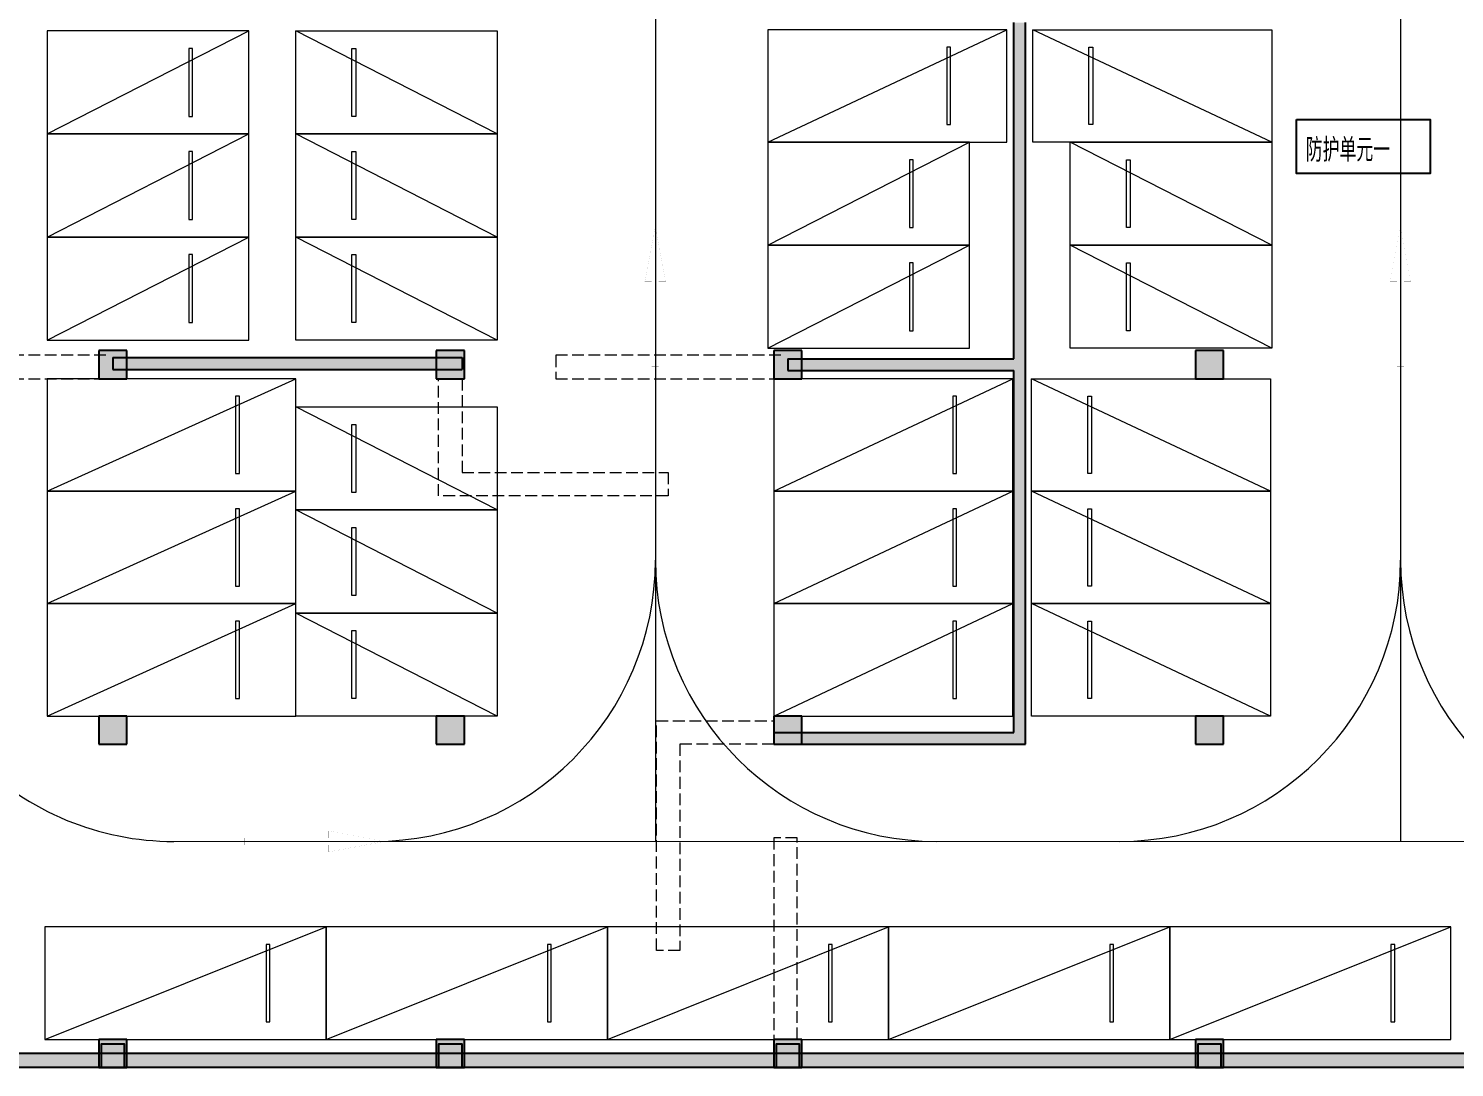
# Model space of a CAD drawing. Extents: x -70335 to 1144202, y 0 to 1100440.
# Drawn here: x 248842 to 279267, y 972357 to 994532 of the extents above; entities that cross this region are included whole.
import ezdxf

# ---------------------------------------------------------------- set-up
doc = ezdxf.new("R2010")
doc.units = 0
doc.header["$LTSCALE"] = 1000
doc.linetypes.add('DASH', pattern=[0.35, 0.25, -0.1])
for name, color, linetype in [('2-房间名称', 7, 'Continuous'), ('3-建筑', 7, 'Continuous'), ('3-淡显', 8, 'Continuous'), ('PUB_HATCH', 8, 'Continuous')]:
    doc.layers.add(name, color=color, linetype=linetype)
doc.layers.add('3-深度淡显', color=252, linetype='Continuous', lineweight=0)
doc.styles.get("Standard").update_dxf_attribs({"font": 'gbenor.shx', "bigfont": 'gbcbig.shx'})

# ---------------------------------------------------------------- blocks, each defined once
blk = doc.blocks.new('_FZH')
blk.add_lwpolyline([(-0.5, -0.5), (0.5, -0.5), (0.5, 0.5), (-0.5, 0.5)], close=True)
at = {"layer": 'PUB_HATCH'}
blk.add_solid([(-0.5, -0.5), (0.5, -0.5), (-0.5, 0.5), (0.5, 0.5)], dxfattribs=at)

msp = doc.modelspace()

# ---------------------------------------------------------------- hatches: boundary and pattern name
at = {"layer": '3-淡显'}
for points in [[(269950, 987365), (270116.7, 987381.6), (270116.7, 994656.6), (269866.7, 994656.6), (269866.7, 987481.6)], [(250641.7, 987256.6), (258091.7, 987256.6), (258091.7, 987506.6), (250641.7, 987506.6)], [(265041.7, 987231.6), (269866.7, 987231.6), (269950, 987365), (269866.7, 987481.6), (265041.7, 987481.6)], [(269866.7, 979506.6), (270116.7, 979256.6), (270116.7, 987381.6), (269950, 987365), (269866.7, 987231.6)], [(264741.7, 979256.6), (270116.7, 979256.6), (269866.7, 979506.6), (264741.7, 979506.6)], [(281308.4, 972556.6), (281141.7, 972656.6), (231691.7, 972656.6), (231691.7, 972356.6), (281241.7, 972356.6)]]:
    msp.add_hatch(color=256, dxfattribs=at).paths.add_polyline_path(points)
h = msp.add_hatch(color=256, dxfattribs=at)
h.dxf.hatch_style = 1
h.paths.add_polyline_path([(250941.7, 987656.6), (250341.7, 987656.6), (250341.7, 987056.6), (250941.7, 987056.6)])
h = msp.add_hatch(color=256, dxfattribs=at)
h.dxf.hatch_style = 1
h.paths.add_polyline_path([(258141.7, 987656.6), (257541.7, 987656.6), (257541.7, 987056.6), (258141.7, 987056.6)])
h = msp.add_hatch(color=256, dxfattribs=at)
h.dxf.hatch_style = 1
h.paths.add_polyline_path([(265341.7, 987656.6), (264741.7, 987656.6), (264741.7, 987056.6), (265341.7, 987056.6)])
h = msp.add_hatch(color=256, dxfattribs=at)
h.dxf.hatch_style = 1
h.paths.add_polyline_path([(274341.7, 987656.6), (273741.7, 987656.6), (273741.7, 987056.6), (274341.7, 987056.6)])
h = msp.add_hatch(color=256, dxfattribs=at)
h.dxf.hatch_style = 1
h.paths.add_polyline_path([(250341.5, 979856.7), (250341.5, 979256.7), (250941.5, 979256.7), (250941.5, 979856.7)])
h = msp.add_hatch(color=256, dxfattribs=at)
h.dxf.hatch_style = 1
h.paths.add_polyline_path([(258141.7, 979856.7), (257541.7, 979856.7), (257541.7, 979256.7), (258141.7, 979256.7)])
h = msp.add_hatch(color=256, dxfattribs=at)
h.dxf.hatch_style = 1
h.paths.add_polyline_path([(265341.7, 979856.7), (264741.7, 979856.7), (264741.7, 979256.7), (265341.7, 979256.7)])
h = msp.add_hatch(color=256, dxfattribs=at)
h.dxf.hatch_style = 1
h.paths.add_polyline_path([(274341.7, 979856.7), (273741.7, 979856.7), (273741.7, 979256.7), (274341.7, 979256.7)])
h = msp.add_hatch(color=256, dxfattribs=at)
h.dxf.hatch_style = 1
h.paths.add_polyline_path([(250941.7, 972956.6), (250341.7, 972956.6), (250341.7, 972356.6), (250941.7, 972356.6)])
h = msp.add_hatch(color=256, dxfattribs=at)
h.dxf.hatch_style = 1
h.paths.add_polyline_path([(258141.7, 972956.6), (257541.7, 972956.6), (257541.7, 972356.6), (258141.7, 972356.6)])
h = msp.add_hatch(color=256, dxfattribs=at)
h.dxf.hatch_style = 1
h.paths.add_polyline_path([(265341.7, 972956.6), (264741.7, 972956.6), (264741.7, 972356.6), (265341.7, 972356.6)])
h = msp.add_hatch(color=256, dxfattribs=at)
h.dxf.hatch_style = 1
h.paths.add_polyline_path([(274341.7, 972956.6), (273741.7, 972956.6), (273741.7, 972356.6), (274341.7, 972356.6)])

# ---------------------------------------------------------------- linework, layer by layer
at = {"layer": '2-房间名称'}
msp.add_lwpolyline([(275893.1, 992586.3), (278750.2, 992586.3), (278750.2, 991436.2), (275893.1, 991436.2)], close=True, dxfattribs=at)
at = {"layer": '3-建筑'}
for p, q in [((269866.7, 987481.6), (269866.7, 994656.6)), ((270116.7, 987381.6), (270116.7, 994656.6)), ((250641.7, 987506.6), (258091.7, 987506.6)), ((250641.7, 987506.6), (250641.7, 987256.6)), ((258091.7, 987506.6), (258091.7, 987256.6)), ((265041.7, 987481.6), (269866.7, 987481.6)), ((265041.7, 987481.6), (265041.7, 987231.6)), ((270116.7, 979256.6), (270116.7, 987381.6)), ((250641.7, 987256.6), (258091.7, 987256.6)), ((265041.7, 987231.6), (269866.7, 987231.6)), ((269866.7, 979506.6), (269866.7, 987231.6)), ((264741.7, 979506.6), (269866.7, 979506.6)), ((264741.7, 979506.6), (264741.7, 979256.6)), ((264741.7, 979256.6), (270116.7, 979256.6)), ((281141.7, 972656.6), (231691.7, 972656.6)), ((281241.7, 972356.6), (231691.7, 972356.6))]:
    msp.add_line(p, q, dxfattribs=at)
at = {"layer": '3-淡显'}
for p, q in [((250941.7, 987656.6), (250341.7, 987656.6)), ((250341.7, 987656.6), (250341.7, 987056.6)), ((250941.7, 987056.6), (250941.7, 987656.6)), ((258141.7, 987656.6), (257541.7, 987656.6)), ((257541.7, 987656.6), (257541.7, 987056.6)), ((258141.7, 987056.6), (258141.7, 987656.6)), ((265341.7, 987656.6), (264741.7, 987656.6)), ((264741.7, 987656.6), (264741.7, 987056.6)), ((265341.7, 987056.6), (265341.7, 987656.6)), ((274341.7, 987656.6), (273741.7, 987656.6)), ((273741.7, 987656.6), (273741.7, 987056.6)), ((274341.7, 987056.6), (274341.7, 987656.6)), ((250341.7, 987056.6), (250941.7, 987056.6)), ((257541.7, 987056.6), (258141.7, 987056.6)), ((264741.7, 987056.6), (265341.7, 987056.6)), ((273741.7, 987056.6), (274341.7, 987056.6)), ((250941.5, 979856.7), (250341.5, 979856.7)), ((250341.5, 979856.7), (250341.5, 979256.7)), ((250941.5, 979256.7), (250941.5, 979856.7)), ((258141.7, 979856.7), (257541.7, 979856.7)), ((257541.7, 979856.7), (257541.7, 979256.7)), ((258141.7, 979256.7), (258141.7, 979856.7)), ((265341.7, 979856.7), (264741.7, 979856.7)), ((264741.7, 979856.7), (264741.7, 979256.7)), ((265341.7, 979256.7), (265341.7, 979856.7)), ((274341.7, 979856.7), (273741.7, 979856.7)), ((273741.7, 979856.7), (273741.7, 979256.7)), ((274341.7, 979256.7), (274341.7, 979856.7)), ((250341.5, 979256.7), (250941.5, 979256.7)), ((257541.7, 979256.7), (258141.7, 979256.7)), ((264741.7, 979256.7), (265341.7, 979256.7)), ((273741.7, 979256.7), (274341.7, 979256.7)), ((250941.7, 972956.6), (250341.7, 972956.6)), ((250341.7, 972956.6), (250341.7, 972356.6)), ((250941.7, 972356.6), (250941.7, 972956.6)), ((258141.7, 972956.6), (257541.7, 972956.6)), ((257541.7, 972956.6), (257541.7, 972356.6)), ((258141.7, 972356.6), (258141.7, 972956.6)), ((265341.7, 972956.6), (264741.7, 972956.6)), ((264741.7, 972956.6), (264741.7, 972356.6)), ((265341.7, 972356.6), (265341.7, 972956.6)), ((274341.7, 972956.6), (273741.7, 972956.6)), ((273741.7, 972956.6), (273741.7, 972356.6)), ((274341.7, 972356.6), (274341.7, 972956.6)), ((250341.7, 972356.6), (250941.7, 972356.6)), ((257541.7, 972356.6), (258141.7, 972356.6)), ((264741.7, 972356.6), (265341.7, 972356.6)), ((273741.7, 972356.6), (274341.7, 972356.6))]:
    msp.add_line(p, q, dxfattribs=at)
msp.add_lwpolyline([(339041.7, 972356.6), (229091.7, 972356.6)], dxfattribs=at)
at = {"layer": '3-深度淡显'}
for p, q in [((262216.7, 997956.6), (262216.7, 977181.6)), ((278116.7, 997956.6), (278116.7, 977181.6)), ((249241.7, 992281.6), (253541.7, 994481.6)), ((258841.7, 992281.6), (254541.7, 994481.6)), ((264616.7, 992106.6), (269716.7, 994506.6)), ((275366.7, 992106.6), (270266.7, 994506.6)), ((249241.7, 990081.6), (253541.7, 992281.6)), ((258841.7, 990081.6), (254541.7, 992281.6)), ((264616.7, 989906.6), (268916.7, 992106.6)), ((275366.7, 989906.6), (271066.7, 992106.6)), ((249241.7, 987881.6), (253541.7, 990081.6)), ((258841.7, 987881.6), (254541.7, 990081.6)), ((264616.7, 987706.6), (268916.7, 989906.6)), ((275366.7, 987706.6), (271066.7, 989906.6)), ((249241.7, 984656.6), (254541.7, 987056.6)), ((264741.7, 984656.6), (269841.7, 987056.6)), ((275341.7, 984656.6), (270241.7, 987056.6)), ((258841.7, 984256.6), (254541.7, 986456.6)), ((249241.7, 982256.6), (254541.7, 984656.6)), ((264741.7, 982256.6), (269841.7, 984656.6)), ((275341.7, 982256.6), (270241.7, 984656.6)), ((258841.7, 982056.6), (254541.7, 984256.6)), ((249241.7, 979856.6), (254541.7, 982256.6)), ((264741.7, 979856.6), (269841.7, 982256.6)), ((275341.7, 979856.6), (270241.7, 982256.6)), ((258841.7, 979856.6), (254541.7, 982056.6)), ((249191.7, 972956.6), (255191.7, 975356.6)), ((255191.7, 972956.6), (261191.7, 975356.6)), ((261191.7, 972956.6), (267191.7, 975356.6)), ((267191.7, 972956.6), (273191.7, 975356.6)), ((273191.7, 972956.6), (279191.7, 975356.6))]:
    msp.add_line(p, q, dxfattribs=at)
msp.add_lwpolyline([(245946.1, 1003726.7), (245942.7, 983182.6, 0.4142616), (251942.7, 977181.6), (321900, 977184.1)], format="xyb", dxfattribs=at)
for points in [[(253541.7, 992281.6), (253541.7, 994481.6), (249241.7, 994481.6), (249241.7, 992281.6)], [(254541.7, 992281.6), (254541.7, 994481.6), (258841.7, 994481.6), (258841.7, 992281.6)], [(269716.7, 992106.6), (269716.7, 994506.6), (264616.7, 994506.6), (264616.7, 992106.6)], [(270266.7, 992106.6), (270266.7, 994506.6), (275366.7, 994506.6), (275366.7, 992106.6)], [(252341.7, 992656.3), (252341.7, 994107), (252261.4, 994107), (252261.4, 992656.3)], [(255741.7, 992656.3), (255741.7, 994107), (255822, 994107), (255822, 992656.3)], [(268516.7, 992481.3), (268516.7, 994132), (268436.4, 994132), (268436.4, 992481.3)], [(271466.7, 992481.3), (271466.7, 994132), (271547, 994132), (271547, 992481.3)], [(253541.7, 990081.6), (253541.7, 992281.6), (249241.7, 992281.6), (249241.7, 990081.6)], [(254541.7, 990081.6), (254541.7, 992281.6), (258841.7, 992281.6), (258841.7, 990081.6)], [(252341.7, 990456.3), (252341.7, 991907), (252261.4, 991907), (252261.4, 990456.3)], [(255741.7, 990456.3), (255741.7, 991907), (255822, 991907), (255822, 990456.3)], [(268916.7, 989906.6), (268916.7, 992106.6), (264616.7, 992106.6), (264616.7, 989906.6)], [(271066.7, 989906.6), (271066.7, 992106.6), (275366.7, 992106.6), (275366.7, 989906.6)], [(267716.7, 990281.3), (267716.7, 991732), (267636.4, 991732), (267636.4, 990281.3)], [(272266.7, 990281.3), (272266.7, 991732), (272347, 991732), (272347, 990281.3)], [(253541.7, 987881.6), (253541.7, 990081.6), (249241.7, 990081.6), (249241.7, 987881.6)], [(254541.7, 987881.6), (254541.7, 990081.6), (258841.7, 990081.6), (258841.7, 987881.6)], [(268916.7, 987706.6), (268916.7, 989906.6), (264616.7, 989906.6), (264616.7, 987706.6)], [(271066.7, 987706.6), (271066.7, 989906.6), (275366.7, 989906.6), (275366.7, 987706.6)], [(252341.7, 988256.3), (252341.7, 989707), (252261.4, 989707), (252261.4, 988256.3)], [(255741.7, 988256.3), (255741.7, 989707), (255822, 989707), (255822, 988256.3)], [(267716.7, 988081.3), (267716.7, 989532), (267636.4, 989532), (267636.4, 988081.3)], [(272266.7, 988081.3), (272266.7, 989532), (272347, 989532), (272347, 988081.3)], [(254541.7, 984656.6), (254541.7, 987056.6), (249241.7, 987056.6), (249241.7, 984656.6)], [(269841.7, 984656.6), (269841.7, 987056.6), (264741.7, 987056.6), (264741.7, 984656.6)], [(270241.7, 984656.6), (270241.7, 987056.6), (275341.7, 987056.6), (275341.7, 984656.6)], [(253341.7, 985031.3), (253341.7, 986682), (253261.4, 986682), (253261.4, 985031.3)], [(254541.7, 984256.6), (254541.7, 986456.6), (258841.7, 986456.6), (258841.7, 984256.6)], [(268641.7, 985031.3), (268641.7, 986682), (268561.4, 986682), (268561.4, 985031.3)], [(271441.7, 985031.3), (271441.7, 986682), (271522, 986682), (271522, 985031.3)], [(255741.7, 984631.3), (255741.7, 986082), (255822, 986082), (255822, 984631.3)], [(254541.7, 982256.6), (254541.7, 984656.6), (249241.7, 984656.6), (249241.7, 982256.6)], [(269841.7, 982256.6), (269841.7, 984656.6), (264741.7, 984656.6), (264741.7, 982256.6)], [(270241.7, 982256.6), (270241.7, 984656.6), (275341.7, 984656.6), (275341.7, 982256.6)], [(253341.7, 982631.3), (253341.7, 984282), (253261.4, 984282), (253261.4, 982631.3)], [(254541.7, 982056.6), (254541.7, 984256.6), (258841.7, 984256.6), (258841.7, 982056.6)], [(268641.7, 982631.3), (268641.7, 984282), (268561.4, 984282), (268561.4, 982631.3)], [(271441.7, 982631.3), (271441.7, 984282), (271522, 984282), (271522, 982631.3)], [(255741.7, 982431.3), (255741.7, 983882), (255822, 983882), (255822, 982431.3)], [(254541.7, 979856.6), (254541.7, 982256.6), (249241.7, 982256.6), (249241.7, 979856.6)], [(269841.7, 979856.6), (269841.7, 982256.6), (264741.7, 982256.6), (264741.7, 979856.6)], [(270241.7, 979856.6), (270241.7, 982256.6), (275341.7, 982256.6), (275341.7, 979856.6)], [(253341.7, 980231.3), (253341.7, 981882), (253261.4, 981882), (253261.4, 980231.3)], [(254541.7, 979856.6), (254541.7, 982056.6), (258841.7, 982056.6), (258841.7, 979856.6)], [(268641.7, 980231.3), (268641.7, 981882), (268561.4, 981882), (268561.4, 980231.3)], [(271441.7, 980231.3), (271441.7, 981882), (271522, 981882), (271522, 980231.3)], [(255741.7, 980231.3), (255741.7, 981682), (255822, 981682), (255822, 980231.3)], [(255191.7, 972956.6), (255191.7, 975356.6), (249191.7, 975356.6), (249191.7, 972956.6)], [(261191.7, 972956.6), (261191.7, 975356.6), (255191.7, 975356.6), (255191.7, 972956.6)], [(267191.7, 972956.6), (267191.7, 975356.6), (261191.7, 975356.6), (261191.7, 972956.6)], [(273191.7, 972956.6), (273191.7, 975356.6), (267191.7, 975356.6), (267191.7, 972956.6)], [(279191.7, 972956.6), (279191.7, 975356.6), (273191.7, 975356.6), (273191.7, 972956.6)], [(253991.7, 973331.3), (253991.7, 974982), (253911.4, 974982), (253911.4, 973331.3)], [(259991.7, 973331.3), (259991.7, 974982), (259911.4, 974982), (259911.4, 973331.3)], [(265991.7, 973331.3), (265991.7, 974982), (265911.4, 974982), (265911.4, 973331.3)], [(271991.7, 973331.3), (271991.7, 974982), (271911.4, 974982), (271911.4, 973331.3)], [(277991.7, 973331.3), (277991.7, 974982), (277911.4, 974982), (277911.4, 973331.3)]]:
    msp.add_lwpolyline(points, close=True, dxfattribs=at)
at = {"layer": '3-深度淡显', "const_width": 0.75}
for points in [[(262289.5, 987324.8), (262139.5, 987324.8), (262139.5, 989124.8), (261989.5, 989124.8), (262214.5, 990324.8), (262439.5, 989124.8), (262289.5, 989124.8), (262289.5, 987324.8)], [(278189.5, 987324.8), (278039.5, 987324.8), (278039.5, 989124.8), (277889.5, 989124.8), (278114.5, 990324.8), (278339.5, 989124.8), (278189.5, 989124.8), (278189.5, 987324.8)], [(253442.5, 977256.6), (253442.5, 977106.6), (255242.5, 977106.6), (255242.5, 976956.6), (256442.5, 977181.6), (255242.5, 977406.6), (255242.5, 977256.6), (253442.5, 977256.6)]]:
    msp.add_lwpolyline(points, dxfattribs=at)
at = {"layer": '3-深度淡显', "linetype": 'DASH'}
for points in [[(250491.7, 987556.6), (245691.7, 987556.6), (245691.7, 987056.6), (250491.7, 987056.6)], [(264891.7, 987556.6), (260091.7, 987556.6), (260091.7, 987056.6), (264891.7, 987056.6)], [(258091.7, 987056.6), (258091.7, 985056.6), (262491.7, 985056.6), (262491.7, 984556.6), (257591.7, 984556.6), (257591.7, 984556.6), (257591.7, 987056.6)], [(264741.7, 979256.6), (262741.7, 979256.6), (262741.7, 974856.6), (262241.7, 974856.6), (262241.7, 979756.6), (262241.7, 979756.6), (264741.7, 979756.6)], [(265241.7, 972956.6), (265241.7, 977256.6), (264741.7, 977256.6), (264741.7, 972956.6)]]:
    msp.add_lwpolyline(points, dxfattribs=at)
at = {"layer": '3-深度淡显'}
for centre, start, end in [((256216.7, 983181.6), 270, 0), ((268216.7, 983181.6), 180, 270), ((272116.7, 983181.6), 270, 0), ((284116.7, 983181.6), 180, 270)]:
    msp.add_arc(centre, 6000, start, end, dxfattribs=at)

# ---------------------------------------------------------------- block references
at = {"layer": '3-淡显', "xscale": 500, "yscale": 500, "zscale": 500}
for p in [(250641.7, 972606.6), (257841.7, 972606.6), (265041.7, 972606.6), (274041.7, 972606.6)]:
    msp.add_blockref('_FZH', p, dxfattribs=at)

# ---------------------------------------------------------------- texts
at = {"layer": '2-房间名称'}
msp.add_text('防护单元一', height=500, dxfattribs=at).set_placement((276093.2, 991689.9))

doc.saveas('drawing.dxf')
